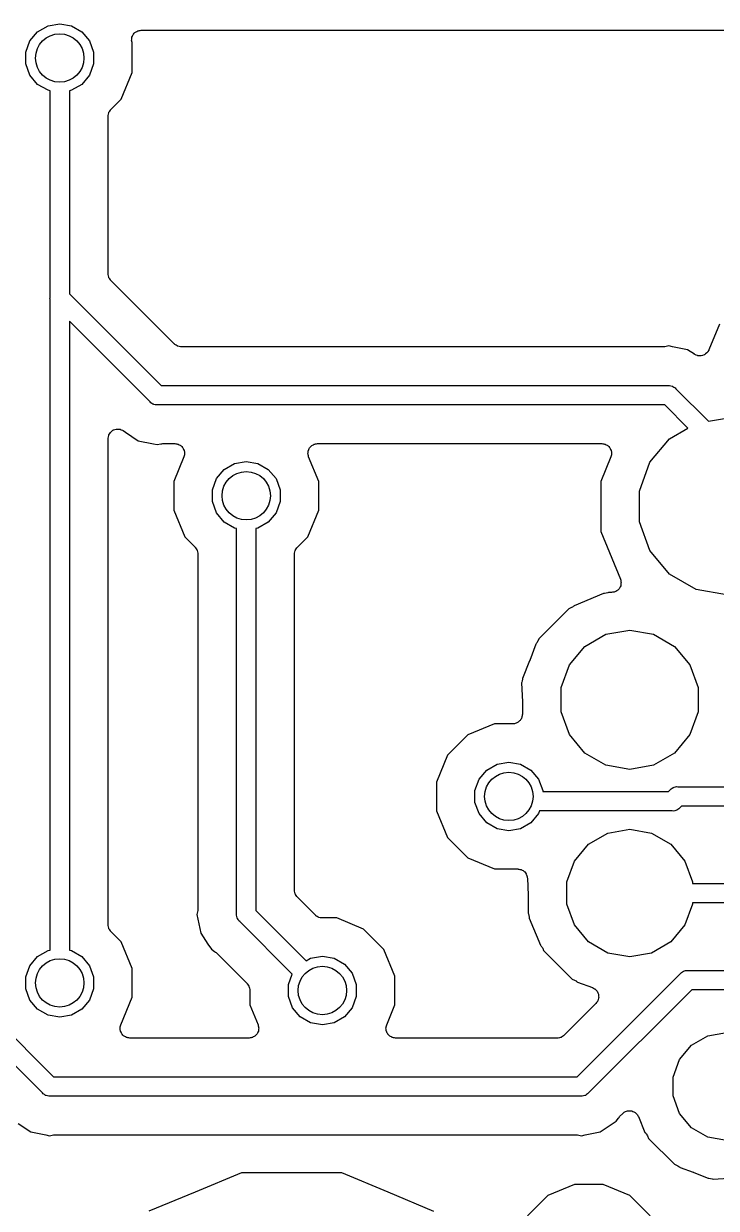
# Model space of a CAD drawing. Extents: x 240.1 to 314.9, y -176.2 to -102.8.
# Drawn here: x 254.93 to 264.03, y -155.27 to -139.71 of the extents above; entities that cross this region are included whole.
import ezdxf

# ---------------------------------------------------------------- set-up
doc = ezdxf.new("R2010")
doc.units = 0
doc.header["$MEASUREMENT"] = 0
doc.layers.add('BLACK', color=7, linetype='CONTINUOUS')

msp = doc.modelspace()

# ---------------------------------------------------------------- linework, layer by layer
at = {"layer": 'BLACK', "linetype": 'CONTINUOUS'}
for p, q in [((255.113, -139.814), (255.249, -139.736)), ((255.249, -139.736), (255.403, -139.709)), ((255.403, -139.709), (255.557, -139.736)), ((255.557, -139.736), (255.693, -139.814)), ((255.012, -139.934), (255.113, -139.814)), ((255.693, -139.814), (255.794, -139.934)), ((256.348, -139.9), (256.351, -139.892)), ((256.348, -139.914), (256.348, -139.9)), ((256.351, -139.892), (256.352, -139.884)), ((256.352, -139.884), (256.358, -139.872)), ((256.358, -139.872), (256.363, -139.858)), ((256.363, -139.858), (256.368, -139.852)), ((256.368, -139.852), (256.372, -139.845)), ((256.372, -139.845), (256.382, -139.835)), ((256.382, -139.835), (256.391, -139.825)), ((256.391, -139.825), (256.398, -139.821)), ((256.398, -139.821), (256.405, -139.815)), ((256.405, -139.815), (256.417, -139.81)), ((256.417, -139.81), (256.429, -139.803)), ((256.429, -139.803), (256.438, -139.801)), ((256.438, -139.801), (256.445, -139.798)), ((256.445, -139.798), (256.459, -139.797)), ((256.459, -139.797), (256.473, -139.795)), ((256.473, -139.795), (267.586, -139.795)), ((254.958, -140.082), (255.012, -139.934)), ((255.794, -139.934), (255.847, -140.082)), ((256.346, -139.928), (256.348, -139.914)), ((256.348, -139.936), (256.346, -139.928)), ((256.348, -139.944), (256.348, -139.936)), ((256.353, -139.957), (256.348, -139.944)), ((256.356, -139.97), (256.353, -139.957)), ((256.356, -140.349), (256.356, -139.97)), ((254.958, -140.238), (254.958, -140.082)), ((255.847, -140.082), (255.847, -140.238)), ((255.012, -140.386), (254.958, -140.238)), ((255.847, -140.238), (255.794, -140.386)), ((256.21, -140.7), (256.356, -140.349)), ((255.113, -140.506), (255.012, -140.386)), ((255.249, -140.584), (255.113, -140.506)), ((255.693, -140.506), (255.557, -140.584)), ((255.794, -140.386), (255.693, -140.506)), ((255.276, -140.589), (255.249, -140.584)), ((255.276, -143.299), (255.276, -140.589)), ((255.557, -140.584), (255.53, -140.589)), ((255.53, -140.589), (255.53, -143.257)), ((256.072, -140.839), (256.075, -140.835)), ((256.075, -140.835), (256.21, -140.7)), ((256.038, -140.914), (256.043, -140.898)), ((256.039, -140.919), (256.038, -140.914)), ((256.038, -140.925), (256.039, -140.919)), ((256.038, -142.994), (256.038, -140.925)), ((256.043, -140.898), (256.046, -140.881)), ((256.046, -140.881), (256.048, -140.876)), ((256.048, -140.876), (256.05, -140.871)), ((256.05, -140.871), (256.059, -140.857)), ((256.059, -140.857), (256.068, -140.843)), ((256.068, -140.843), (256.072, -140.839)), ((256.039, -143), (256.038, -142.994)), ((256.038, -143.005), (256.039, -143)), ((256.043, -143.021), (256.038, -143.005)), ((256.046, -143.038), (256.043, -143.021)), ((256.048, -143.043), (256.046, -143.038)), ((256.05, -143.048), (256.048, -143.043)), ((256.059, -143.062), (256.05, -143.048)), ((256.068, -143.076), (256.059, -143.062)), ((256.072, -143.08), (256.068, -143.076)), ((256.075, -143.084), (256.072, -143.08)), ((256.909, -143.918), (256.075, -143.084)), ((255.275, -143.321), (255.276, -143.304)), ((255.276, -143.327), (255.275, -143.321)), ((255.276, -143.304), (255.276, -143.299)), ((255.276, -143.299), (255.276, -143.299)), ((255.53, -143.257), (256.736, -144.463)), ((255.276, -145.799), (255.276, -143.327)), ((256.589, -144.676), (255.53, -143.617)), ((255.53, -143.617), (255.53, -151.881)), ((264.07, -143.655), (263.929, -143.995)), ((256.913, -143.921), (256.909, -143.918)), ((256.917, -143.925), (256.913, -143.921)), ((256.931, -143.934), (256.917, -143.925)), ((256.945, -143.943), (256.931, -143.934)), ((256.95, -143.945), (256.945, -143.943)), ((256.955, -143.947), (256.95, -143.945)), ((256.972, -143.95), (256.955, -143.947)), ((263.403, -143.943), (263.353, -143.953)), ((263.453, -143.953), (263.403, -143.943)), ((256.988, -143.955), (256.972, -143.95)), ((256.993, -143.954), (256.988, -143.955)), ((256.999, -143.955), (256.993, -143.954)), ((263.328, -143.955), (256.999, -143.955)), ((263.34, -143.953), (263.328, -143.955)), ((263.353, -143.953), (263.34, -143.953)), ((263.651, -143.992), (263.453, -143.953)), ((263.453, -143.953), (263.453, -143.953)), ((263.741, -144.052), (263.651, -143.992)), ((263.743, -144.053), (263.741, -144.052)), ((263.744, -144.054), (263.743, -144.053)), ((263.763, -144.062), (263.744, -144.054)), ((263.782, -144.07), (263.763, -144.062)), ((263.783, -144.07), (263.782, -144.07)), ((263.784, -144.071), (263.783, -144.07)), ((263.805, -144.072), (263.784, -144.071)), ((263.826, -144.073), (263.805, -144.072)), ((263.827, -144.073), (263.826, -144.073)), ((263.829, -144.073), (263.827, -144.073)), ((263.848, -144.066), (263.829, -144.073)), ((263.868, -144.061), (263.848, -144.066)), ((263.869, -144.06), (263.868, -144.061)), ((263.871, -144.059), (263.869, -144.06)), ((263.887, -144.047), (263.871, -144.059)), ((263.904, -144.035), (263.887, -144.047)), ((263.906, -144.033), (263.904, -144.033)), ((263.904, -144.033), (263.904, -144.035)), ((263.917, -144.015), (263.906, -144.033)), ((263.928, -143.998), (263.917, -144.015)), ((263.929, -143.997), (263.928, -143.998)), ((263.929, -143.995), (263.929, -143.997)), ((256.736, -144.463), (263.397, -144.463)), ((263.397, -144.463), (263.414, -144.462)), ((263.414, -144.462), (263.43, -144.466)), ((263.43, -144.466), (263.447, -144.469)), ((263.447, -144.469), (263.452, -144.472)), ((263.452, -144.472), (263.457, -144.473)), ((263.457, -144.473), (263.471, -144.483)), ((263.471, -144.483), (263.486, -144.491)), ((263.486, -144.491), (263.497, -144.504)), ((263.497, -144.504), (263.924, -144.931)), ((256.6, -144.689), (256.589, -144.676)), ((256.615, -144.697), (256.6, -144.689)), ((256.628, -144.707), (256.615, -144.697)), ((256.634, -144.708), (256.628, -144.707)), ((256.639, -144.711), (256.634, -144.708)), ((256.655, -144.714), (256.639, -144.711)), ((256.672, -144.718), (256.655, -144.714)), ((256.689, -144.717), (256.672, -144.718)), ((263.35, -144.717), (256.689, -144.717)), ((263.655, -145.022), (263.35, -144.717)), ((256.126, -145.041), (256.143, -145.035)), ((256.143, -145.035), (256.147, -145.035)), ((256.147, -145.035), (256.151, -145.034)), ((256.151, -145.034), (256.169, -145.035)), ((256.169, -145.035), (256.187, -145.035)), ((256.187, -145.035), (256.191, -145.037)), ((256.191, -145.037), (256.195, -145.037)), ((256.195, -145.037), (256.212, -145.044)), ((263.414, -145.161), (263.655, -145.022)), ((263.924, -144.931), (264.16, -144.889)), ((256.038, -145.152), (256.043, -145.135)), ((256.039, -145.156), (256.038, -145.152)), ((256.038, -145.16), (256.039, -145.156)), ((256.038, -151.545), (256.038, -145.16)), ((256.043, -145.135), (256.046, -145.117)), ((256.046, -145.117), (256.048, -145.113)), ((256.048, -145.113), (256.049, -145.109)), ((256.049, -145.109), (256.059, -145.094)), ((256.059, -145.094), (256.068, -145.079)), ((256.068, -145.079), (256.071, -145.076)), ((256.071, -145.076), (256.073, -145.073)), ((256.073, -145.073), (256.088, -145.062)), ((256.088, -145.062), (256.101, -145.05)), ((256.101, -145.05), (256.105, -145.049)), ((256.105, -145.049), (256.109, -145.046)), ((256.109, -145.046), (256.126, -145.041)), ((256.212, -145.044), (256.228, -145.05)), ((256.228, -145.05), (256.232, -145.053)), ((256.232, -145.053), (256.236, -145.055)), ((256.236, -145.055), (256.268, -145.076)), ((256.268, -145.076), (256.268, -145.076)), ((256.268, -145.076), (256.435, -145.188)), ((256.435, -145.188), (256.633, -145.227)), ((263.155, -145.47), (263.414, -145.161)), ((256.633, -145.227), (256.633, -145.227)), ((256.633, -145.227), (256.683, -145.237)), ((256.683, -145.237), (256.733, -145.227)), ((256.733, -145.227), (256.746, -145.227)), ((256.746, -145.227), (256.758, -145.225)), ((256.758, -145.225), (256.916, -145.225)), ((256.916, -145.225), (256.929, -145.227)), ((256.929, -145.227), (256.943, -145.228)), ((256.943, -145.228), (256.951, -145.231)), ((256.951, -145.231), (256.959, -145.233)), ((256.959, -145.233), (256.971, -145.24)), ((256.971, -145.24), (256.984, -145.245)), ((256.984, -145.245), (256.99, -145.251)), ((256.99, -145.251), (256.997, -145.255)), ((256.997, -145.255), (257.006, -145.265)), ((257.006, -145.265), (257.016, -145.275)), ((257.016, -145.275), (257.02, -145.282)), ((257.02, -145.282), (257.026, -145.288)), ((257.026, -145.288), (257.03, -145.302)), ((257.03, -145.302), (257.037, -145.314)), ((257.037, -145.314), (257.038, -145.322)), ((257.038, -145.322), (257.041, -145.33)), ((257.041, -145.33), (257.041, -145.344)), ((257.041, -145.344), (257.043, -145.358)), ((258.663, -145.358), (258.665, -145.344)), ((258.665, -145.33), (258.668, -145.322)), ((258.665, -145.344), (258.665, -145.33)), ((258.668, -145.322), (258.669, -145.314)), ((258.669, -145.314), (258.676, -145.302)), ((258.676, -145.302), (258.68, -145.288)), ((258.68, -145.288), (258.686, -145.282)), ((258.686, -145.282), (258.69, -145.275)), ((258.69, -145.275), (258.7, -145.265)), ((258.7, -145.265), (258.709, -145.255)), ((258.709, -145.255), (258.716, -145.251)), ((258.716, -145.251), (258.722, -145.245)), ((258.722, -145.245), (258.735, -145.24)), ((258.735, -145.24), (258.747, -145.233)), ((258.747, -145.233), (258.755, -145.231)), ((258.755, -145.231), (258.763, -145.228)), ((258.763, -145.228), (258.777, -145.227)), ((258.777, -145.227), (258.79, -145.225)), ((258.79, -145.225), (262.525, -145.225)), ((262.525, -145.225), (262.538, -145.227)), ((262.538, -145.227), (262.552, -145.228)), ((262.552, -145.228), (262.56, -145.231)), ((262.56, -145.231), (262.568, -145.233)), ((262.568, -145.233), (262.58, -145.24)), ((262.58, -145.24), (262.593, -145.245)), ((262.593, -145.245), (262.599, -145.251)), ((262.599, -145.251), (262.606, -145.255)), ((262.606, -145.255), (262.615, -145.265)), ((262.615, -145.265), (262.625, -145.275)), ((262.625, -145.275), (262.629, -145.282)), ((262.629, -145.282), (262.635, -145.288)), ((262.635, -145.288), (262.639, -145.302)), ((262.639, -145.302), (262.646, -145.314)), ((262.646, -145.314), (262.647, -145.322)), ((262.647, -145.322), (262.65, -145.33)), ((262.65, -145.33), (262.65, -145.344)), ((262.65, -145.344), (262.652, -145.358)), ((257.033, -145.401), (256.9, -145.721)), ((257.036, -145.387), (257.033, -145.401)), ((257.041, -145.374), (257.036, -145.387)), ((257.043, -145.358), (257.041, -145.366)), ((257.041, -145.366), (257.041, -145.374)), ((257.563, -145.564), (257.699, -145.486)), ((257.699, -145.486), (257.853, -145.459)), ((257.853, -145.459), (258.007, -145.486)), ((258.007, -145.486), (258.143, -145.564)), ((258.665, -145.366), (258.663, -145.358)), ((258.665, -145.374), (258.665, -145.366)), ((258.67, -145.387), (258.665, -145.374)), ((258.673, -145.401), (258.67, -145.387)), ((258.805, -145.721), (258.673, -145.401)), ((262.642, -145.401), (262.509, -145.722)), ((262.645, -145.387), (262.642, -145.401)), ((262.65, -145.374), (262.645, -145.387)), ((262.652, -145.358), (262.65, -145.366)), ((262.65, -145.366), (262.65, -145.374)), ((263.017, -145.848), (263.155, -145.47)), ((257.462, -145.684), (257.563, -145.564)), ((258.143, -145.564), (258.244, -145.684)), ((255.276, -151.881), (255.276, -145.799)), ((255.276, -145.799), (255.276, -145.799)), ((256.9, -145.721), (256.9, -146.099)), ((257.409, -145.832), (257.462, -145.684)), ((258.244, -145.684), (258.298, -145.832)), ((258.805, -146.099), (258.805, -145.721)), ((262.509, -145.722), (262.509, -146.378)), ((257.409, -145.988), (257.409, -145.832)), ((258.298, -145.832), (258.298, -145.988)), ((263.017, -146.252), (263.017, -145.848)), ((256.9, -146.099), (257.046, -146.45)), ((257.462, -146.136), (257.409, -145.988)), ((258.298, -145.988), (258.244, -146.136)), ((258.66, -146.45), (258.805, -146.099)), ((257.563, -146.256), (257.462, -146.136)), ((257.699, -146.334), (257.563, -146.256)), ((258.143, -146.256), (258.007, -146.334)), ((258.244, -146.136), (258.143, -146.256)), ((263.155, -146.63), (263.017, -146.252)), ((257.726, -146.339), (257.699, -146.334)), ((257.726, -151.404), (257.726, -146.339)), ((258.007, -146.334), (257.98, -146.339)), ((257.98, -146.339), (257.98, -151.357)), ((262.509, -146.378), (262.769, -147.005)), ((257.046, -146.45), (257.181, -146.585)), ((257.181, -146.585), (257.184, -146.589)), ((257.184, -146.589), (257.188, -146.593)), ((257.188, -146.593), (257.197, -146.607)), ((258.509, -146.607), (258.518, -146.593)), ((258.518, -146.593), (258.522, -146.589)), ((258.522, -146.589), (258.525, -146.585)), ((258.525, -146.585), (258.66, -146.45)), ((257.197, -146.607), (257.206, -146.621)), ((257.206, -146.621), (257.208, -146.626)), ((257.208, -146.626), (257.21, -146.631)), ((257.21, -146.631), (257.213, -146.648)), ((257.213, -146.648), (257.218, -146.664)), ((257.218, -146.664), (257.217, -146.669)), ((257.217, -146.669), (257.218, -146.675)), ((257.218, -146.675), (257.218, -151.335)), ((258.488, -146.664), (258.493, -146.648)), ((258.489, -146.669), (258.488, -146.664)), ((258.488, -146.675), (258.489, -146.669)), ((258.488, -151.094), (258.488, -146.675)), ((258.493, -146.648), (258.496, -146.631)), ((258.496, -146.631), (258.498, -146.626)), ((258.498, -146.626), (258.5, -146.621)), ((258.5, -146.621), (258.509, -146.607)), ((263.414, -146.939), (263.155, -146.63)), ((262.769, -147.005), (262.772, -147.019)), ((262.772, -147.019), (262.776, -147.032)), ((262.776, -147.032), (262.776, -147.04)), ((262.776, -147.04), (262.778, -147.049)), ((262.778, -147.049), (262.776, -147.062)), ((263.763, -147.141), (263.414, -146.939)), ((262.548, -147.194), (262.161, -147.355)), ((262.559, -147.194), (262.548, -147.194)), ((262.58, -147.189), (262.559, -147.194)), ((262.559, -147.194), (262.559, -147.194)), ((262.559, -147.194), (262.559, -147.194)), ((262.602, -147.184), (262.58, -147.189)), ((262.61, -147.181), (262.602, -147.184)), ((262.602, -147.184), (262.602, -147.184)), ((262.602, -147.184), (262.602, -147.184)), ((262.651, -147.181), (262.61, -147.181)), ((262.665, -147.179), (262.651, -147.181)), ((262.679, -147.178), (262.665, -147.179)), ((262.687, -147.175), (262.679, -147.178)), ((262.695, -147.173), (262.687, -147.175)), ((262.707, -147.167), (262.695, -147.173)), ((262.72, -147.161), (262.707, -147.167)), ((262.726, -147.156), (262.72, -147.161)), ((262.733, -147.151), (262.726, -147.156)), ((262.742, -147.141), (262.733, -147.151)), ((262.752, -147.131), (262.742, -147.141)), ((262.756, -147.124), (262.752, -147.131)), ((262.761, -147.118), (262.756, -147.124)), ((262.766, -147.105), (262.761, -147.118)), ((262.773, -147.092), (262.766, -147.105)), ((262.774, -147.084), (262.773, -147.092)), ((262.776, -147.076), (262.774, -147.084)), ((262.776, -147.062), (262.776, -147.076)), ((264.16, -147.211), (263.763, -147.141)), ((262.146, -147.367), (262.137, -147.375)), ((262.156, -147.361), (262.146, -147.367)), ((262.161, -147.355), (262.156, -147.361)), ((262.092, -147.396), (261.696, -147.792)), ((262.119, -147.384), (262.092, -147.396)), ((262.127, -147.379), (262.119, -147.384)), ((262.137, -147.375), (262.127, -147.379)), ((262.577, -147.73), (262.89, -147.675)), ((262.89, -147.675), (263.203, -147.73)), ((261.675, -147.837), (261.667, -147.846)), ((261.679, -147.827), (261.675, -147.837)), ((261.684, -147.819), (261.679, -147.827)), ((261.696, -147.792), (261.684, -147.819)), ((262.302, -147.889), (262.577, -147.73)), ((263.203, -147.73), (263.478, -147.889)), ((261.657, -147.859), (261.578, -148.076)), ((261.661, -147.856), (261.657, -147.859)), ((261.667, -147.846), (261.661, -147.856)), ((262.098, -148.133), (262.302, -147.889)), ((263.478, -147.889), (263.682, -148.133)), ((261.576, -148.081), (261.481, -148.31)), ((261.577, -148.078), (261.576, -148.081)), ((261.578, -148.076), (261.577, -148.078)), ((261.989, -148.431), (262.098, -148.133)), ((263.682, -148.133), (263.791, -148.431)), ((261.473, -148.361), (261.471, -148.369)), ((261.471, -148.369), (261.481, -148.617)), ((261.477, -148.34), (261.473, -148.361)), ((261.473, -148.361), (261.473, -148.361)), ((261.473, -148.361), (261.473, -148.361)), ((261.481, -148.318), (261.477, -148.34)), ((261.481, -148.31), (261.481, -148.318)), ((261.481, -148.318), (261.481, -148.318)), ((261.481, -148.318), (261.481, -148.318)), ((261.989, -148.749), (261.989, -148.431)), ((263.791, -148.431), (263.791, -148.749)), ((261.481, -148.617), (261.481, -148.62)), ((261.481, -148.62), (261.481, -148.622)), ((261.481, -148.622), (261.481, -148.78)), ((262.098, -149.047), (261.989, -148.749)), ((263.791, -148.749), (263.682, -149.047)), ((261.114, -148.907), (260.763, -149.053)), ((261.354, -148.907), (261.114, -148.907)), ((261.365, -148.906), (261.354, -148.907)), ((261.376, -148.906), (261.365, -148.906)), ((261.387, -148.902), (261.376, -148.906)), ((261.398, -148.9), (261.387, -148.902)), ((261.407, -148.894), (261.398, -148.9)), ((261.418, -148.89), (261.407, -148.894)), ((261.426, -148.883), (261.418, -148.89)), ((261.436, -148.878), (261.426, -148.883)), ((261.443, -148.869), (261.436, -148.878)), ((261.451, -148.862), (261.443, -148.869)), ((261.457, -148.853), (261.451, -148.862)), ((261.464, -148.844), (261.457, -148.853)), ((261.468, -148.834), (261.464, -148.844)), ((261.473, -148.824), (261.468, -148.834)), ((261.475, -148.813), (261.473, -148.824)), ((261.479, -148.803), (261.475, -148.813)), ((261.481, -148.78), (261.479, -148.791)), ((261.479, -148.791), (261.479, -148.803)), ((260.763, -149.053), (260.496, -149.32)), ((262.302, -149.291), (262.098, -149.047)), ((263.682, -149.047), (263.478, -149.291)), ((260.496, -149.32), (260.351, -149.671)), ((262.577, -149.45), (262.302, -149.291)), ((263.478, -149.291), (263.203, -149.45)), ((260.912, -149.634), (261.013, -149.514)), ((261.013, -149.514), (261.149, -149.436)), ((261.149, -149.436), (261.303, -149.409)), ((261.303, -149.409), (261.457, -149.436)), ((261.457, -149.436), (261.593, -149.514)), ((261.593, -149.514), (261.694, -149.634)), ((262.89, -149.505), (262.577, -149.45)), ((263.203, -149.45), (262.89, -149.505)), ((260.351, -149.671), (260.351, -150.049)), ((260.858, -149.782), (260.912, -149.634)), ((261.694, -149.634), (261.748, -149.782)), ((260.858, -149.938), (260.858, -149.782)), ((261.748, -149.782), (261.748, -149.796)), ((261.748, -149.796), (263.401, -149.796)), ((263.401, -149.796), (263.423, -149.774)), ((263.423, -149.774), (263.434, -149.761)), ((263.434, -149.761), (263.449, -149.753)), ((263.449, -149.753), (263.463, -149.743)), ((263.463, -149.743), (263.468, -149.742)), ((263.468, -149.742), (263.473, -149.739)), ((263.473, -149.739), (263.49, -149.736)), ((263.49, -149.736), (263.506, -149.732)), ((263.506, -149.732), (263.523, -149.733)), ((263.523, -149.733), (264.876, -149.733)), ((260.912, -150.086), (260.858, -149.938)), ((263.547, -150.009), (263.537, -150.022)), ((263.57, -149.987), (263.547, -150.009)), ((264.876, -149.987), (263.57, -149.987)), ((260.351, -150.049), (260.496, -150.4)), ((261.013, -150.206), (260.912, -150.086)), ((261.694, -150.086), (261.593, -150.206)), ((261.707, -150.05), (261.694, -150.086)), ((263.448, -150.05), (261.707, -150.05)), ((263.465, -150.052), (263.448, -150.05)), ((263.481, -150.048), (263.465, -150.052)), ((263.498, -150.045), (263.481, -150.048)), ((263.503, -150.042), (263.498, -150.045)), ((263.508, -150.04), (263.503, -150.042)), ((263.522, -150.031), (263.508, -150.04)), ((263.537, -150.022), (263.522, -150.031)), ((261.149, -150.284), (261.013, -150.206)), ((261.303, -150.311), (261.149, -150.284)), ((261.457, -150.284), (261.303, -150.311)), ((261.593, -150.206), (261.457, -150.284)), ((262.603, -150.342), (262.89, -150.292)), ((262.89, -150.292), (263.177, -150.342)), ((260.496, -150.4), (260.763, -150.667)), ((262.351, -150.488), (262.603, -150.342)), ((263.177, -150.342), (263.429, -150.488)), ((262.164, -150.711), (262.351, -150.488)), ((263.429, -150.488), (263.616, -150.711)), ((260.763, -150.667), (261.114, -150.812)), ((262.065, -150.984), (262.164, -150.711)), ((263.616, -150.711), (263.715, -150.984)), ((261.114, -150.812), (261.419, -150.812)), ((261.419, -150.812), (261.427, -150.814)), ((261.427, -150.814), (261.435, -150.814)), ((261.435, -150.814), (261.449, -150.818)), ((261.449, -150.818), (261.463, -150.82)), ((261.463, -150.82), (261.47, -150.824)), ((261.47, -150.824), (261.478, -150.827)), ((261.478, -150.827), (261.489, -150.835)), ((261.489, -150.835), (261.501, -150.842)), ((261.501, -150.842), (261.506, -150.848)), ((261.506, -150.848), (261.513, -150.853)), ((261.513, -150.853), (261.52, -150.865)), ((261.52, -150.865), (261.529, -150.876)), ((261.529, -150.876), (261.532, -150.884)), ((261.532, -150.884), (261.536, -150.891)), ((261.536, -150.891), (261.539, -150.904)), ((261.539, -150.904), (261.544, -150.917)), ((261.544, -150.917), (261.544, -150.926)), ((261.544, -150.926), (261.546, -150.934)), ((261.546, -150.934), (261.556, -151.158)), ((258.489, -151.1), (258.488, -151.094)), ((258.488, -151.105), (258.489, -151.1)), ((258.493, -151.121), (258.488, -151.105)), ((262.065, -151.276), (262.065, -150.984)), ((263.715, -150.984), (263.715, -151.003)), ((263.715, -151.003), (265.424, -151.003)), ((258.496, -151.138), (258.493, -151.121)), ((258.498, -151.143), (258.496, -151.138)), ((258.5, -151.148), (258.498, -151.143)), ((258.509, -151.162), (258.5, -151.148)), ((258.518, -151.176), (258.509, -151.162)), ((258.522, -151.18), (258.518, -151.176)), ((258.525, -151.184), (258.522, -151.18)), ((258.761, -151.42), (258.525, -151.184)), ((261.556, -151.158), (261.556, -151.161)), ((261.556, -151.161), (261.556, -151.164)), ((261.556, -151.164), (261.556, -151.395)), ((265.257, -151.257), (263.715, -151.257)), ((263.715, -151.257), (263.715, -151.276)), ((257.216, -151.36), (257.206, -151.41)), ((257.206, -151.41), (257.255, -151.658)), ((257.218, -151.335), (257.216, -151.347)), ((257.216, -151.347), (257.216, -151.36)), ((257.725, -151.421), (257.726, -151.404)), ((257.98, -151.357), (258.641, -152.019)), ((261.556, -151.395), (261.56, -151.404)), ((261.56, -151.404), (261.565, -151.426)), ((262.164, -151.549), (262.065, -151.276)), ((263.715, -151.276), (263.616, -151.549)), ((256.039, -151.551), (256.038, -151.545)), ((256.038, -151.556), (256.039, -151.551)), ((256.043, -151.572), (256.038, -151.556)), ((256.046, -151.589), (256.043, -151.572)), ((257.729, -151.438), (257.725, -151.421)), ((257.732, -151.454), (257.729, -151.438)), ((257.735, -151.459), (257.732, -151.454)), ((257.736, -151.464), (257.735, -151.459)), ((257.746, -151.478), (257.736, -151.464)), ((257.754, -151.493), (257.746, -151.478)), ((257.767, -151.504), (257.754, -151.493)), ((258.458, -152.195), (257.767, -151.504)), ((258.766, -151.424), (258.761, -151.42)), ((258.769, -151.428), (258.766, -151.424)), ((258.784, -151.436), (258.769, -151.428)), ((258.797, -151.446), (258.784, -151.436)), ((258.803, -151.447), (258.797, -151.446)), ((258.808, -151.45), (258.803, -151.447)), ((258.824, -151.453), (258.808, -151.45)), ((258.84, -151.457), (258.824, -151.453)), ((258.846, -151.457), (258.84, -151.457)), ((258.851, -151.457), (258.846, -151.457)), ((259.042, -151.457), (258.851, -151.457)), ((259.393, -151.603), (259.042, -151.457)), ((261.565, -151.426), (261.57, -151.447)), ((261.57, -151.447), (261.57, -151.459)), ((261.57, -151.459), (261.717, -151.813)), ((262.351, -151.772), (262.164, -151.549)), ((263.616, -151.549), (263.429, -151.772)), ((256.048, -151.594), (256.046, -151.589)), ((256.05, -151.599), (256.048, -151.594)), ((256.059, -151.613), (256.05, -151.599)), ((256.068, -151.627), (256.059, -151.613)), ((256.072, -151.631), (256.068, -151.627)), ((256.075, -151.635), (256.072, -151.631)), ((256.21, -151.77), (256.075, -151.635)), ((257.255, -151.658), (257.349, -151.799)), ((259.66, -151.87), (259.393, -151.603)), ((255.249, -151.886), (255.276, -151.881)), ((255.53, -151.881), (255.557, -151.886)), ((256.356, -152.121), (256.21, -151.77)), ((257.349, -151.799), (257.395, -151.868)), ((257.395, -151.868), (257.438, -151.896)), ((259.805, -152.221), (259.66, -151.87)), ((261.717, -151.813), (261.723, -151.818)), ((261.723, -151.818), (261.729, -151.827)), ((261.729, -151.827), (261.737, -151.835)), ((261.737, -151.835), (261.741, -151.846)), ((261.741, -151.846), (261.747, -151.855)), ((261.747, -151.855), (261.76, -151.885)), ((261.76, -151.885), (262.135, -152.26)), ((262.603, -151.918), (262.351, -151.772)), ((263.429, -151.772), (263.177, -151.918)), ((255.012, -152.084), (255.113, -151.964)), ((255.113, -151.964), (255.249, -151.886)), ((255.557, -151.886), (255.693, -151.964)), ((255.693, -151.964), (255.794, -152.084)), ((257.438, -151.896), (257.447, -151.905)), ((257.447, -151.905), (257.457, -151.912)), ((257.457, -151.912), (257.863, -152.318)), ((258.641, -152.019), (258.699, -151.986)), ((258.699, -151.986), (258.853, -151.959)), ((258.853, -151.959), (259.007, -151.986)), ((259.007, -151.986), (259.143, -152.064)), ((262.89, -151.968), (262.603, -151.918)), ((263.177, -151.918), (262.89, -151.968)), ((254.958, -152.232), (255.012, -152.084)), ((255.794, -152.084), (255.847, -152.232)), ((256.356, -152.499), (256.356, -152.121)), ((258.409, -152.332), (258.458, -152.195)), ((259.143, -152.064), (259.244, -152.184)), ((259.244, -152.184), (259.298, -152.332)), ((262.202, -153.543), (263.558, -152.187)), ((263.558, -152.187), (263.569, -152.174)), ((263.569, -152.174), (263.584, -152.166)), ((263.584, -152.166), (263.597, -152.156)), ((263.597, -152.156), (263.603, -152.155)), ((263.603, -152.155), (263.608, -152.152)), ((263.608, -152.152), (263.624, -152.149)), ((263.624, -152.149), (263.641, -152.145)), ((263.641, -152.145), (263.658, -152.146)), ((263.658, -152.146), (269.441, -152.146)), ((254.127, -152.347), (255.323, -153.543)), ((254.958, -152.388), (254.958, -152.232)), ((255.847, -152.232), (255.847, -152.388)), ((257.863, -152.318), (257.867, -152.323)), ((257.867, -152.323), (257.871, -152.326)), ((257.871, -152.326), (257.879, -152.341)), ((257.879, -152.341), (257.889, -152.354)), ((258.409, -152.488), (258.409, -152.332)), ((259.298, -152.332), (259.298, -152.488)), ((259.805, -152.599), (259.805, -152.221)), ((262.135, -152.26), (262.165, -152.273)), ((262.165, -152.273), (262.174, -152.279)), ((262.174, -152.279), (262.185, -152.283)), ((262.185, -152.283), (262.193, -152.291)), ((262.193, -152.291), (262.202, -152.297)), ((262.202, -152.297), (262.205, -152.3)), ((262.205, -152.3), (262.4, -152.371)), ((255.176, -153.756), (253.914, -152.494)), ((255.012, -152.536), (254.958, -152.388)), ((255.847, -152.388), (255.794, -152.536)), ((256.206, -152.859), (256.356, -152.499)), ((257.889, -152.354), (257.89, -152.36)), ((257.89, -152.36), (257.893, -152.365)), ((257.893, -152.365), (257.896, -152.381)), ((257.896, -152.381), (257.9, -152.397)), ((257.9, -152.397), (257.9, -152.403)), ((257.9, -152.403), (257.9, -152.408)), ((257.9, -152.408), (257.9, -152.599)), ((258.462, -152.636), (258.409, -152.488)), ((259.298, -152.488), (259.244, -152.636)), ((263.705, -152.4), (262.349, -153.756)), ((262.4, -152.371), (262.415, -152.379)), ((262.415, -152.379), (262.43, -152.386)), ((262.43, -152.386), (262.434, -152.39)), ((262.434, -152.39), (262.438, -152.393)), ((262.438, -152.393), (262.449, -152.406)), ((262.449, -152.406), (262.461, -152.417)), ((262.461, -152.417), (262.463, -152.422)), ((262.463, -152.422), (262.467, -152.427)), ((262.467, -152.427), (262.473, -152.442)), ((262.473, -152.442), (262.48, -152.457)), ((262.48, -152.457), (262.48, -152.463)), ((262.48, -152.463), (262.482, -152.468)), ((262.482, -152.468), (262.482, -152.485)), ((262.482, -152.485), (262.484, -152.501)), ((262.484, -152.501), (262.482, -152.507)), ((262.482, -152.507), (262.482, -152.512)), ((269.488, -152.4), (263.705, -152.4)), ((255.113, -152.656), (255.012, -152.536)), ((255.249, -152.734), (255.113, -152.656)), ((255.693, -152.656), (255.557, -152.734)), ((255.794, -152.536), (255.693, -152.656)), ((257.9, -152.599), (258.008, -152.859)), ((258.563, -152.756), (258.462, -152.636)), ((259.244, -152.636), (259.143, -152.756)), ((259.698, -152.859), (259.805, -152.599)), ((262.447, -152.58), (262.029, -152.998)), ((262.456, -152.566), (262.447, -152.58)), ((262.467, -152.554), (262.456, -152.566)), ((262.469, -152.548), (262.467, -152.554)), ((262.472, -152.544), (262.469, -152.548)), ((262.476, -152.528), (262.472, -152.544)), ((262.482, -152.512), (262.476, -152.528)), ((255.403, -152.761), (255.249, -152.734)), ((255.557, -152.734), (255.403, -152.761)), ((258.699, -152.834), (258.563, -152.756)), ((259.143, -152.756), (259.007, -152.834)), ((256.197, -152.902), (256.199, -152.894)), ((256.199, -152.916), (256.197, -152.902)), ((256.199, -152.886), (256.203, -152.873)), ((256.199, -152.894), (256.199, -152.886)), ((256.199, -152.93), (256.199, -152.916)), ((256.202, -152.938), (256.199, -152.93)), ((256.203, -152.946), (256.202, -152.938)), ((256.203, -152.873), (256.206, -152.859)), ((256.209, -152.958), (256.203, -152.946)), ((256.214, -152.971), (256.209, -152.958)), ((256.219, -152.978), (256.214, -152.971)), ((258.001, -152.971), (257.995, -152.978)), ((258.006, -152.958), (258.001, -152.971)), ((258.012, -152.946), (258.006, -152.958)), ((258.008, -152.859), (258.011, -152.873)), ((258.011, -152.873), (258.016, -152.886)), ((258.013, -152.938), (258.012, -152.946)), ((258.016, -152.93), (258.013, -152.938)), ((258.016, -152.886), (258.016, -152.894)), ((258.016, -152.894), (258.018, -152.902)), ((258.018, -152.902), (258.016, -152.916)), ((258.016, -152.916), (258.016, -152.93)), ((258.853, -152.861), (258.699, -152.834)), ((259.007, -152.834), (258.853, -152.861)), ((259.688, -152.902), (259.69, -152.894)), ((259.69, -152.916), (259.688, -152.902)), ((259.69, -152.886), (259.695, -152.873)), ((259.69, -152.894), (259.69, -152.886)), ((259.69, -152.93), (259.69, -152.916)), ((259.693, -152.938), (259.69, -152.93)), ((259.694, -152.946), (259.693, -152.938)), ((259.7, -152.958), (259.694, -152.946)), ((259.695, -152.873), (259.698, -152.859)), ((259.705, -152.971), (259.7, -152.958)), ((259.711, -152.978), (259.705, -152.971)), ((263.917, -153.004), (264.16, -152.961)), ((256.223, -152.985), (256.219, -152.978)), ((256.233, -152.995), (256.223, -152.985)), ((256.242, -153.005), (256.233, -152.995)), ((256.249, -153.009), (256.242, -153.005)), ((256.256, -153.015), (256.249, -153.009)), ((256.268, -153.02), (256.256, -153.015)), ((256.28, -153.027), (256.268, -153.02)), ((256.289, -153.029), (256.28, -153.027)), ((256.296, -153.032), (256.289, -153.029)), ((256.31, -153.033), (256.296, -153.032)), ((256.324, -153.035), (256.31, -153.033)), ((257.891, -153.035), (256.324, -153.035)), ((257.904, -153.033), (257.891, -153.035)), ((257.918, -153.032), (257.904, -153.033)), ((257.926, -153.029), (257.918, -153.032)), ((257.934, -153.027), (257.926, -153.029)), ((257.946, -153.02), (257.934, -153.027)), ((257.959, -153.015), (257.946, -153.02)), ((257.965, -153.009), (257.959, -153.015)), ((257.972, -153.005), (257.965, -153.009)), ((257.981, -152.995), (257.972, -153.005)), ((257.992, -152.985), (257.981, -152.995)), ((257.995, -152.978), (257.992, -152.985)), ((259.714, -152.985), (259.711, -152.978)), ((259.725, -152.995), (259.714, -152.985)), ((259.734, -153.005), (259.725, -152.995)), ((259.741, -153.009), (259.734, -153.005)), ((259.747, -153.015), (259.741, -153.009)), ((259.76, -153.02), (259.747, -153.015)), ((259.772, -153.027), (259.76, -153.02)), ((259.78, -153.029), (259.772, -153.027)), ((259.788, -153.032), (259.78, -153.029)), ((259.802, -153.033), (259.788, -153.032)), ((259.815, -153.035), (259.802, -153.033)), ((261.939, -153.035), (259.815, -153.035)), ((261.945, -153.034), (261.939, -153.035)), ((261.95, -153.035), (261.945, -153.034)), ((261.966, -153.03), (261.95, -153.035)), ((261.983, -153.027), (261.966, -153.03)), ((261.988, -153.025), (261.983, -153.027)), ((261.993, -153.023), (261.988, -153.025)), ((262.007, -153.014), (261.993, -153.023)), ((262.021, -153.005), (262.007, -153.014)), ((262.025, -153.001), (262.021, -153.005)), ((262.029, -152.998), (262.025, -153.001)), ((263.546, -153.315), (263.704, -153.127)), ((263.704, -153.127), (263.917, -153.004)), ((263.462, -153.547), (263.546, -153.315)), ((255.323, -153.543), (262.202, -153.543)), ((263.462, -153.793), (263.462, -153.547)), ((255.187, -153.769), (255.176, -153.756)), ((255.202, -153.777), (255.187, -153.769)), ((255.215, -153.787), (255.202, -153.777)), ((255.221, -153.788), (255.215, -153.787)), ((255.226, -153.791), (255.221, -153.788)), ((255.242, -153.794), (255.226, -153.791)), ((255.259, -153.798), (255.242, -153.794)), ((255.276, -153.797), (255.259, -153.798)), ((262.249, -153.797), (255.276, -153.797)), ((262.266, -153.798), (262.249, -153.797)), ((262.282, -153.794), (262.266, -153.798)), ((262.299, -153.791), (262.282, -153.794)), ((262.304, -153.788), (262.299, -153.791)), ((262.31, -153.787), (262.304, -153.788)), ((262.323, -153.777), (262.31, -153.787)), ((262.338, -153.769), (262.323, -153.777)), ((262.349, -153.756), (262.338, -153.769)), ((263.546, -154.025), (263.462, -153.793)), ((262.757, -154.066), (262.798, -154.025)), ((262.798, -154.025), (262.809, -154.017)), ((262.809, -154.017), (262.819, -154.008)), ((262.819, -154.008), (262.827, -154.005)), ((262.827, -154.005), (262.834, -154)), ((262.834, -154), (262.847, -153.996)), ((262.847, -153.996), (262.86, -153.991)), ((262.86, -153.991), (262.868, -153.991)), ((262.868, -153.991), (262.876, -153.989)), ((262.876, -153.989), (262.89, -153.99)), ((262.89, -153.99), (262.904, -153.989)), ((262.904, -153.989), (262.912, -153.992)), ((262.912, -153.992), (262.92, -153.992)), ((262.92, -153.992), (262.933, -153.998)), ((262.933, -153.998), (262.946, -154.002)), ((262.946, -154.002), (262.953, -154.008)), ((262.953, -154.008), (262.96, -154.011)), ((262.96, -154.011), (262.97, -154.021)), ((262.97, -154.021), (262.981, -154.029)), ((262.981, -154.029), (262.986, -154.036)), ((262.986, -154.036), (262.992, -154.042)), ((262.992, -154.042), (262.997, -154.055)), ((262.997, -154.055), (263.005, -154.066)), ((263.704, -154.213), (263.546, -154.025)), ((254.855, -154.156), (255.022, -154.268)), ((262.503, -154.268), (262.713, -154.128)), ((262.713, -154.128), (262.741, -154.085)), ((262.741, -154.085), (262.75, -154.076)), ((262.75, -154.076), (262.757, -154.066)), ((263.005, -154.066), (263.091, -154.275)), ((263.917, -154.337), (263.704, -154.213)), ((255.022, -154.268), (255.22, -154.307)), ((255.22, -154.307), (255.22, -154.307)), ((255.22, -154.307), (255.27, -154.317)), ((255.27, -154.317), (255.32, -154.307)), ((255.32, -154.307), (255.333, -154.307)), ((255.333, -154.307), (255.345, -154.305)), ((255.345, -154.305), (262.18, -154.305)), ((262.18, -154.305), (262.192, -154.307)), ((262.192, -154.307), (262.205, -154.307)), ((262.205, -154.307), (262.255, -154.317)), ((262.255, -154.317), (262.305, -154.307)), ((262.305, -154.307), (262.503, -154.268)), ((262.305, -154.307), (262.305, -154.307)), ((263.091, -154.275), (263.099, -154.281)), ((263.099, -154.281), (263.103, -154.288)), ((263.103, -154.288), (263.109, -154.293)), ((263.109, -154.293), (263.115, -154.306)), ((263.115, -154.306), (263.123, -154.318)), ((263.123, -154.318), (263.137, -154.353)), ((263.137, -154.353), (263.477, -154.693)), ((264.16, -154.379), (263.917, -154.337)), ((257.792, -154.805), (257.184, -155.057)), ((258.45, -154.807), (257.792, -154.805)), ((259.108, -154.807), (258.45, -154.807)), ((258.45, -154.807), (258.45, -154.807)), ((258.45, -154.807), (258.45, -154.807)), ((259.716, -155.061), (259.108, -154.807)), ((263.477, -154.693), (263.512, -154.707)), ((263.512, -154.707), (263.524, -154.715)), ((263.524, -154.715), (263.537, -154.721)), ((263.537, -154.721), (263.542, -154.727)), ((263.542, -154.727), (263.549, -154.731)), ((263.549, -154.731), (263.552, -154.735)), ((263.552, -154.735), (263.725, -154.796)), ((263.725, -154.796), (263.728, -154.798)), ((263.728, -154.798), (263.732, -154.799)), ((263.732, -154.799), (263.92, -154.876)), ((262.164, -154.957), (261.813, -155.103)), ((262.542, -154.957), (262.164, -154.957)), ((262.893, -155.103), (262.542, -154.957)), ((263.92, -154.876), (263.932, -154.876)), ((263.932, -154.876), (263.953, -154.88)), ((263.953, -154.88), (263.974, -154.884)), ((263.974, -154.884), (263.986, -154.888)), ((263.986, -154.888), (264.189, -154.877)), ((257.184, -155.057), (256.574, -155.307)), ((257.184, -155.057), (257.184, -155.057)), ((257.184, -155.057), (257.184, -155.057)), ((260.319, -155.311), (259.716, -155.061)), ((259.716, -155.061), (259.716, -155.061)), ((259.716, -155.061), (259.716, -155.061)), ((261.813, -155.103), (261.546, -155.37)), ((263.16, -155.37), (262.893, -155.103))]:
    msp.add_line(p, q, dxfattribs=at)
at = {"layer": 'BLACK'}
for centre in [(255.403, -140.16), (257.853, -145.91), (257.853, -145.91), (261.303, -149.86), (255.403, -152.31), (258.853, -152.41)]:
    msp.add_circle(centre, 0.318, dxfattribs=at)

doc.saveas('drawing.dxf')
